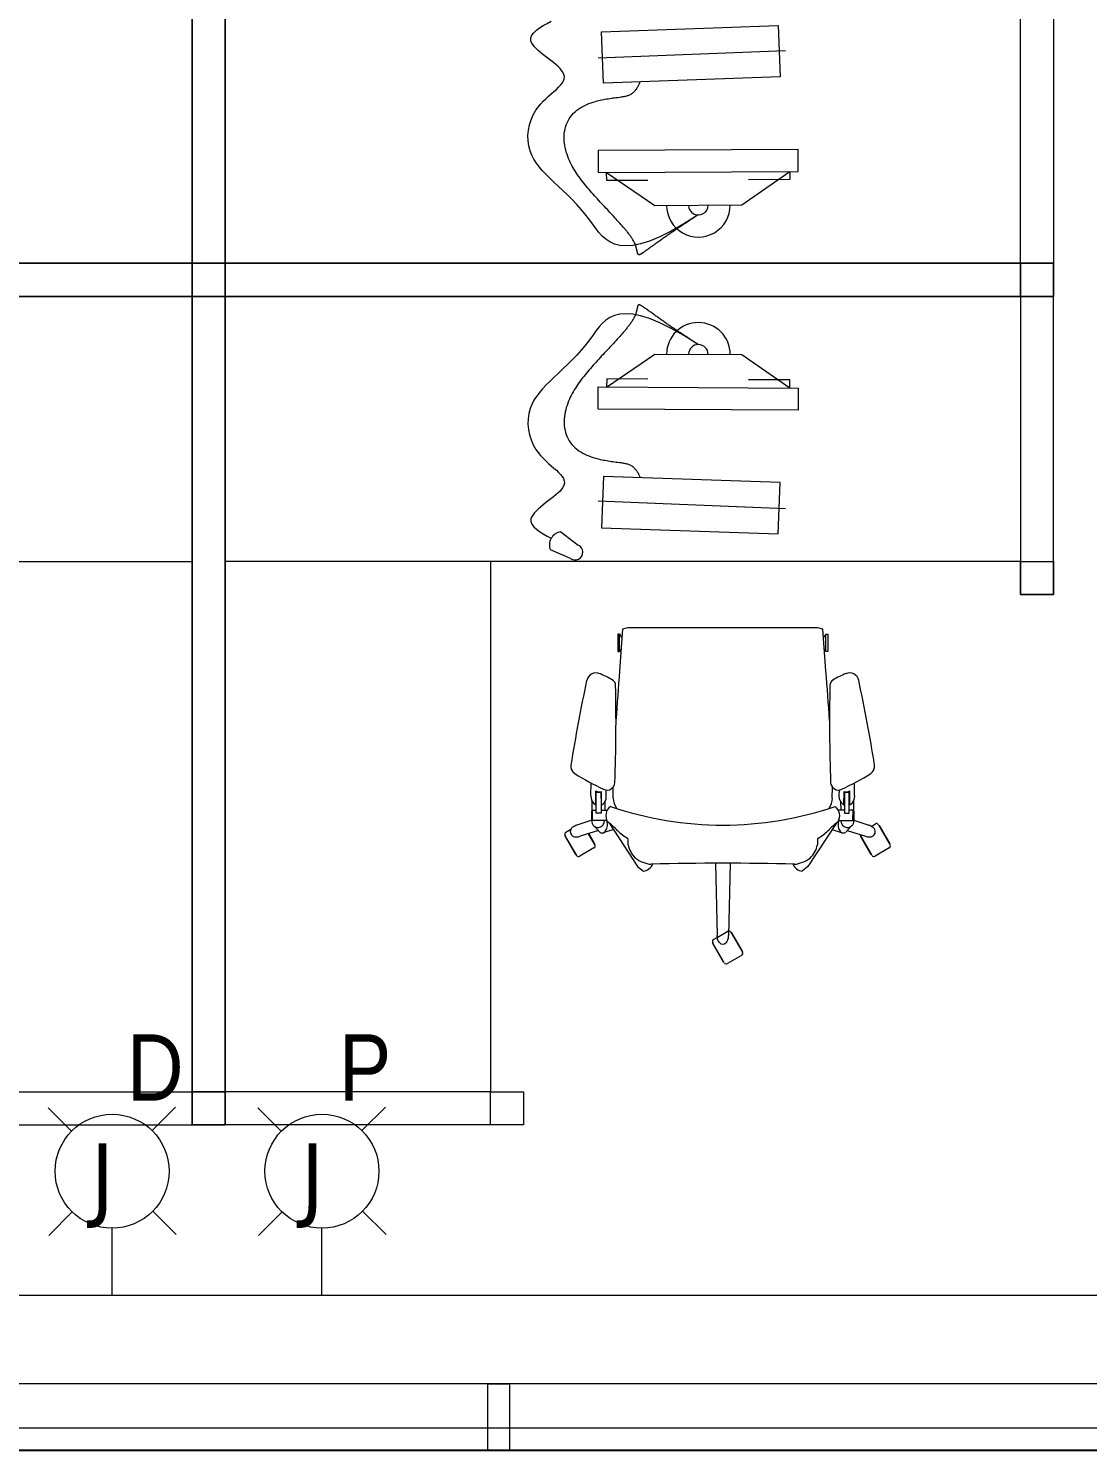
# Model space of a CAD drawing. Header units: inches. Extents: x 1 to 4591, y -953 to 1388.
# Drawn here: x 3676.2 to 3772.1, y -691.2 to -562.5 of the extents above; entities that cross this region are included whole.
import ezdxf

# ---------------------------------------------------------------- set-up
doc = ezdxf.new("R2010")
doc.units = ezdxf.units.IN
doc.header["$MEASUREMENT"] = 0
for name, color, linetype, lineweight in [('4th Floor Revit Background_dwg', 8, 'Continuous', 9), ('A-ANNO-NOTE', 131, 'Continuous', 20), ('A-EXIST-GLAZ', 7, 'Continuous', 9), ('A-FLOR', 192, 'Continuous', 13), ('E-ELEC-FIXT-IDEN', 2, 'Continuous', 9), ('I-FURN', 30, 'Continuous', 9)]:
    doc.layers.add(name, color=color, linetype=linetype, lineweight=lineweight)
doc.styles.add('Arial_3', font='arial.ttf', dxfattribs={"width": 0.85, "height": 6})
doc.styles.add('Tahoma', font='tahoma.ttf', dxfattribs={"height": 6})

# ---------------------------------------------------------------- blocks, each defined once
blk = doc.blocks.new('Workstation - 6x6 - Workstation - 6x6-1564309-4th Floor New Construction - Tel_Data_Elec Plan')
at = {"layer": 'I-FURN'}
for p, q in [((-1.5, 73.5), (-1.5, 1.5)), ((-1.5, 1.5), (-1.5, 73.5)), ((1.5, 1.5), (1.5, 73.5)), ((1.5, 73.5), (1.5, 1.5)), ((73.5, 1.5), (73.5, 28.5)), ((76.5, 28.5), (76.5, 1.5)), ((35.58, 22.46), (51.58, 23.01)), ((35.74, 17.8), (35.58, 22.46)), ((51.58, 23.01), (51.74, 18.36)), ((52.22, 20.74), (35.26, 20.05)), ((51.74, 18.36), (35.74, 17.8)), ((53.38, 11.8), (35.25, 11.7)), ((35.25, 11.7), (35.26, 9.7)), ((53.39, 9.8), (53.38, 11.8)), ((35.26, 9.7), (53.39, 9.8)), ((36.03, 9.71), (40.4, 6.73)), ((36.04, 8.98), (36.03, 9.71)), ((48.28, 6.77), (52.61, 9.79)), ((52.62, 9.07), (48.89, 9.05)), ((52.61, 9.79), (52.62, 9.07)), ((39.77, 9), (36.04, 8.98)), ((40.4, 6.73), (48.28, 6.77)), ((-1.5, 1.5), (-73.5, 1.5)), ((-1.5, 1.5), (1.5, 1.5)), ((-1.5, -1.5), (-1.5, 1.5)), ((1.5, 1.5), (-1.5, 1.5)), ((-1.5, 1.5), (-1.5, -1.5)), ((1.5, 1.5), (1.5, -1.5)), ((1.5, -1.5), (1.5, 1.5)), ((1.5, 1.5), (73.5, 1.5)), ((73.5, 1.5), (73.5, -1.5)), ((76.5, 1.5), (73.5, 1.5)), ((76.5, -1.5), (76.5, 1.5)), ((-73.5, -1.5), (-1.5, -1.5)), ((1.5, -1.5), (-1.5, -1.5)), ((-1.5, -1.5), (1.5, -1.5)), ((73.5, -1.5), (1.5, -1.5)), ((73.5, -1.5), (76.5, -1.5))]:
    blk.add_line(p, q, dxfattribs=at)
for radius in [2.88, 0.885]:
    blk.add_arc((44.34, 6.75), radius, 180.2998, 0.2998, dxfattribs=at)
for points, knots in [([(44.31, 5.87), (37.07, 1.09), (33.91, 7.56), (28.34, 10.27), (29.21, 16.39), (34.37, 18.27), (27.73, 21.55), (30.02, 22.89), (31.01, 23.4)], [0, 0, 0, 0, 4.203758, 11.310205, 15.301003, 21.109862, 25.639067, 29.008441, 29.008441, 29.008441, 29.008441]), ([(44.31, 5.87), (44.1, 5.73), (43.67, 5.45), (43.03, 5.03), (42.39, 4.6), (41.86, 4.24), (41.44, 3.95), (41.13, 3.73), (40.82, 3.51), (40.5, 3.28), (40.19, 3.06), (39.93, 2.87), (39.72, 2.72), (39.59, 2.63), (39.49, 2.56), (39.41, 2.5), (39.33, 2.45), (39.27, 2.41), (39.22, 2.38), (39.18, 2.36), (39.15, 2.33), (39.11, 2.31), (39.07, 2.29), (39.03, 2.27), (39, 2.27), (38.97, 2.27), (38.95, 2.27), (38.91, 2.28), (38.89, 2.3), (38.87, 2.32), (38.85, 2.35), (38.84, 2.38), (38.83, 2.42), (38.82, 2.45), (38.82, 2.48), (38.81, 2.51), (38.8, 2.56), (38.79, 2.62), (38.77, 2.7), (38.75, 2.78), (38.73, 2.86), (38.71, 2.93), (38.68, 3.04), (38.62, 3.22), (38.5, 3.47), (38.34, 3.74), (38.15, 4.01), (37.95, 4.27), (37.75, 4.52), (37.47, 4.86), (37.11, 5.26), (36.67, 5.74), (36.03, 6.42), (35.19, 7.31), (34.19, 8.44), (33.27, 9.63), (32.51, 11), (32.16, 12.3), (32.19, 13.42), (32.42, 14.23), (32.86, 14.94), (33.49, 15.5), (34.23, 15.89), (34.94, 16.14), (35.59, 16.29), (36.17, 16.4), (36.75, 16.48), (37.24, 16.54), (37.63, 16.6), (37.92, 16.67), (38.19, 16.77), (38.44, 16.94), (38.64, 17.15), (38.81, 17.39), (38.96, 17.65), (39.04, 17.83), (39.08, 17.91)], [0, 0, 0, 0, 0.063928, 0.127857, 0.191785, 0.255713, 0.287677, 0.319641, 0.351605, 0.38357, 0.415534, 0.447498, 0.46348, 0.479462, 0.487453, 0.495444, 0.503435, 0.511426, 0.514814, 0.518203, 0.521591, 0.524979, 0.528367, 0.531756, 0.535144, 0.536838, 0.538532, 0.54192, 0.545309, 0.547003, 0.548697, 0.552085, 0.555473, 0.558862, 0.560556, 0.56225, 0.565638, 0.572415, 0.579191, 0.585968, 0.592744, 0.599521, 0.606297, 0.61985, 0.646956, 0.674062, 0.701168, 0.728275, 0.755381, 0.782487, 0.836699, 0.890911, 0.945123, 1.070551, 1.19598, 1.321408, 1.446836, 1.585346, 1.654601, 1.723857, 1.793112, 1.862367, 1.931622, 2.000877, 2.049938, 2.099, 2.148061, 2.197123, 2.221654, 2.246184, 2.270715, 2.295246, 2.319777, 2.344307, 2.368838, 2.393369, 2.393369, 2.393369, 2.393369])]:
    blk.add_open_spline(points, degree=3, knots=knots, dxfattribs=at)
blk = doc.blocks.new('Workstation - 6x6 - Workstation - 6x6-V1-4th Floor New Construction - Tel_Data_Elec Plan')
at = {"layer": 'I-FURN'}
for p, q in [((-73.5, 1.5), (-1.5, 1.5)), ((-1.5, -1.5), (-1.5, 1.5)), ((-1.5, 1.5), (1.5, 1.5)), ((1.5, 1.5), (-1.5, 1.5)), ((-1.5, 1.5), (-1.5, -1.5)), ((73.5, 1.5), (1.5, 1.5)), ((1.5, 1.5), (1.5, -1.5)), ((1.5, -1.5), (1.5, 1.5)), ((73.5, -1.5), (73.5, 1.5)), ((73.5, 1.5), (76.5, 1.5)), ((76.5, 1.5), (76.5, -1.5)), ((-1.5, -1.5), (-73.5, -1.5)), ((1.5, -1.5), (-1.5, -1.5)), ((-1.5, -1.5), (-1.5, -73.5)), ((-1.5, -73.5), (-1.5, -1.5)), ((-1.5, -1.5), (1.5, -1.5)), ((1.5, -73.5), (1.5, -1.5)), ((1.5, -1.5), (73.5, -1.5)), ((1.5, -1.5), (1.5, -73.5)), ((73.5, -1.5), (73.5, -28.5)), ((76.5, -1.5), (73.5, -1.5)), ((76.5, -28.5), (76.5, -1.5)), ((36.03, -9.71), (40.4, -6.73)), ((40.4, -6.73), (48.28, -6.77)), ((48.28, -6.77), (52.61, -9.79)), ((36.04, -8.98), (36.03, -9.71)), ((39.77, -9), (36.04, -8.98)), ((35.25, -11.7), (35.26, -9.7)), ((35.26, -9.7), (53.39, -9.8)), ((52.62, -9.07), (48.89, -9.05)), ((52.61, -9.79), (52.62, -9.07)), ((53.39, -9.8), (53.38, -11.8)), ((53.38, -11.8), (35.25, -11.7)), ((35.74, -17.8), (35.58, -22.46)), ((51.74, -18.36), (35.74, -17.8)), ((51.58, -23.01), (51.74, -18.36)), ((52.22, -20.74), (35.26, -20.05)), ((31.89, -22.83), (33.46, -24.02)), ((35.58, -22.46), (51.58, -23.01)), ((32.76, -25.23), (30.95, -24.45)), ((-73.5, -25.5), (-1.5, -25.5)), ((73.5, -25.5), (1.5, -25.5)), ((25.5, -25.5), (25.5, -73.5)), ((73.5, -28.5), (73.5, -25.5)), ((73.5, -25.5), (76.5, -25.5)), ((76.5, -25.5), (76.5, -28.5)), ((73.5, -28.5), (76.5, -28.5)), ((76.5, -28.5), (73.5, -28.5)), ((37.2, -32.08), (37.05, -32.08)), ((37.05, -32.08), (37.05, -33.66)), ((37.2, -33.66), (37.2, -32.08)), ((37.48, -31.63), (37.21, -35.41)), ((37.94, -31.5), (37.48, -31.63)), ((55.16, -31.5), (37.94, -31.5)), ((55.62, -31.63), (55.16, -31.5)), ((55.89, -35.41), (55.62, -31.63)), ((55.89, -32.08), (56.05, -32.08)), ((55.89, -33.66), (55.89, -32.08)), ((56.05, -32.08), (56.05, -33.66)), ((37.05, -33.66), (37.2, -33.66)), ((56.05, -33.66), (55.89, -33.66)), ((34.61, -46.69), (34.62, -45.54)), ((35.04, -47.53), (35.05, -46.27)), ((35.08, -48.29), (35.08, -46.32)), ((35.57, -47.56), (35.55, -46.32)), ((36, -46.69), (35.99, -46.18)), ((36.63, -46.92), (36.62, -45.93)), ((56.47, -46.92), (56.48, -45.93)), ((57.1, -46.69), (57.11, -46.18)), ((57.52, -47.56), (57.54, -46.32)), ((58.01, -48.29), (58.01, -46.32)), ((58.05, -47.53), (58.05, -46.27)), ((58.49, -46.69), (58.48, -45.54)), ((34.7, -47.17), (34.67, -48.98)), ((35.54, -46.36), (35.54, -48.29)), ((35.87, -47.26), (35.86, -48.01)), ((35.98, -47.03), (36, -46.69)), ((57.11, -47.03), (57.1, -46.69)), ((57.22, -47.26), (57.23, -48.01)), ((57.56, -46.36), (57.56, -48.29)), ((58.4, -47.17), (58.42, -48.98)), ((34.68, -48.91), (33.32, -49.38)), ((34.74, -48.03), (35.08, -48.02)), ((34.76, -48.95), (34.74, -48.03)), ((35.54, -48.29), (35.08, -48.29)), ((35.54, -48.02), (36.08, -48.01)), ((57.56, -48.02), (57.02, -48.01)), ((57.56, -48.29), (58.01, -48.29)), ((58.35, -48.03), (58.01, -48.02)), ((58.34, -48.95), (58.35, -48.03)), ((58.42, -48.91), (59.78, -49.38)), ((32.34, -50), (32.8, -49.74)), ((35.3, -49.87), (33.64, -50.37)), ((34.37, -50.15), (34.96, -51.17)), ((34.41, -50.14), (34.94, -51.07)), ((36.05, -48.95), (34.76, -48.95)), ((35.45, -50.03), (34.84, -49.41)), ((36.64, -49.78), (35.73, -50.07)), ((36.27, -49.19), (36.29, -49.23)), ((36.29, -49.23), (38.84, -53.12)), ((56.81, -49.23), (54.26, -53.12)), ((56.45, -49.78), (57.36, -50.07)), ((56.83, -49.19), (56.81, -49.23)), ((57.05, -48.95), (58.34, -48.95)), ((57.65, -50.03), (58.25, -49.41)), ((57.8, -49.87), (59.46, -50.37)), ((60, -49.48), (60.37, -49.26)), ((60.64, -49.33), (61.7, -51.17)), ((60.69, -49.41), (60.72, -49.4)), ((60.72, -49.4), (61.69, -51.07)), ((33.32, -52.11), (32.26, -50.28)), ((32.28, -50.38), (32.31, -50.36)), ((33.24, -52.05), (32.28, -50.38)), ((34.88, -51.44), (33.59, -52.19)), ((34.94, -51.07), (34.91, -51.09)), ((60.07, -52.11), (59.01, -50.28)), ((59.02, -50.38), (59.05, -50.36)), ((59.98, -52.05), (59.02, -50.38)), ((61.63, -51.44), (60.34, -52.19)), ((61.69, -51.07), (61.65, -51.09)), ((33.27, -52.03), (33.24, -52.05)), ((60.02, -52.03), (59.98, -52.05)), ((38.84, -53.12), (39.36, -53.53)), ((45.89, -52.83), (46.03, -59.37)), ((47.21, -52.83), (47.07, -59.37)), ((54.26, -53.12), (53.74, -53.53)), ((46.04, -59.53), (47, -58.97)), ((47.27, -59.05), (48.33, -60.88)), ((47.32, -59.13), (47.35, -59.11)), ((47.35, -59.11), (48.32, -60.78)), ((46.69, -61.83), (45.63, -59.99)), ((45.65, -60.09), (45.68, -60.07)), ((46.61, -61.77), (45.65, -60.09)), ((45.71, -59.72), (46.04, -59.53)), ((46.65, -61.75), (46.61, -61.77)), ((48.26, -61.16), (46.97, -61.9)), ((48.32, -60.78), (48.28, -60.8)), ((-25.5, -73.5), (-1.5, -73.5)), ((-1.5, -76.5), (-1.5, -73.5)), ((-1.5, -73.5), (1.5, -73.5)), ((1.5, -73.5), (-1.5, -73.5)), ((-1.5, -73.5), (-1.5, -76.5)), ((25.5, -73.5), (1.5, -73.5)), ((1.5, -73.5), (1.5, -76.5)), ((1.5, -76.5), (1.5, -73.5)), ((25.5, -76.5), (25.5, -73.5)), ((25.5, -73.5), (28.5, -73.5)), ((28.5, -73.5), (28.5, -76.5)), ((-25.5, -76.5), (-1.5, -76.5)), ((1.5, -76.5), (-1.5, -76.5)), ((-1.5, -76.5), (1.5, -76.5)), ((25.5, -76.5), (1.5, -76.5)), ((28.5, -76.5), (25.5, -76.5))]:
    blk.add_line(p, q, dxfattribs=at)
for centre, radius, start, end in [((44.34, -6.75), 2.88, 359.7002, 179.7002), ((44.34, -6.75), 0.885, 359.7002, 179.7002), ((32.02, -23.99), 1.17, 96.4899, 203.1791), ((33.17, -24.66), 0.703, 233.6377, 66.0314), ((37.77, -31.9), 0.589, 197.5488, 234.8938), ((55.33, -31.9), 0.589, 305.1062, 342.4512), ((37.77, -33.83), 0.589, 134.4881, 162.4512), ((55.33, -33.83), 0.589, 17.5488, 45.5119), ((35.07, -36.45), 0.859, 67.1573, 168.4211), ((31.47, -45.01), 10.15, 60.0767, 67.2087), ((302.29, -57.38), 265.99, 175.2633, 176.2298), ((-209.19, -57.38), 265.99, 3.7702, 4.7367), ((61.62, -45.01), 10.15, 112.7913, 119.9233), ((58.03, -36.45), 0.859, 12.1424, 112.8427), ((206.63, -72.48), 176.17, 168.1407, 170.6784), ((36.23, -36.75), 0.615, 1.1809, 60.0767), ((-118.7, -39.95), 155.58, 357.9527, 1.1809), ((211.8, -39.95), 155.58, 178.8191, 182.0473), ((56.87, -36.75), 0.615, 119.9233, 178.8191), ((-113.54, -72.48), 176.17, 9.3216, 11.8621), ((33.53, -44.06), 0.749, 170.9769, 238.6662), ((47.84, -20.67), 28.17, 238.5497, 244.6019), ((45.25, -20.67), 28.17, 295.3981, 301.4567), ((59.56, -44.06), 0.749, 301.5732, 9.0231), ((35.34, -45.83), 0.533, 236.2491, 293.0328), ((35.34, -45.9), 0.5, 238.5326, 292.9427), ((36.07, -45.48), 0.711, 244.5158, 357.9527), ((57.03, -45.48), 0.711, 182.0473, 295.4842), ((57.75, -45.83), 0.533, 246.9672, 303.7509), ((57.75, -45.9), 0.5, 247.0573, 301.4674), ((35.49, -46.77), 0.887, 175.1633, 239.8143), ((35.06, -46.73), 0.971, 302.0505, 342.3775), ((38.46, -46.83), 1.84, 182.7113, 213.401), ((54.64, -46.83), 1.84, 326.599, 357.2887), ((58.04, -46.73), 0.971, 197.6225, 237.9495), ((57.61, -46.77), 0.887, 300.1857, 4.8367), ((37, -48.52), 1.04, 126.1361, 211.8602), ((46.55, -17.95), 31.42, 251.1164, 288.8836), ((56.1, -48.52), 1.04, 328.1398, 53.8639), ((32.44, -50.18), 0.2, 120, 210.2094), ((33.18, -49.97), 0.445, 153.9362, 242.1792), ((33.3, -50.03), 0.583, 123.4497, 153.9089), ((33.82, -50.82), 1.53, 109.2073, 123.5114), ((35.27, -48.99), 0.593, 179.0883, 275.9781), ((35.19, -48.94), 0.657, 282.0358, 358.6793), ((35.63, -49.76), 0.323, 235.5284, 330.3379), ((35.17, -49.37), 0.922, 323.5318, 350.3393), ((34.85, -49.29), 1.25, 349.0811, 13.6231), ((32.78, -53.76), 5.75, 42.5052, 54.6291), ((40.81, -45.83), 5.54, 226.82, 238.9813), ((52.29, -45.83), 5.54, 301.0187, 313.18), ((60.32, -53.76), 5.75, 125.3709, 137.4948), ((58.24, -49.29), 1.25, 166.3769, 190.9189), ((57.92, -49.37), 0.922, 189.6607, 216.4682), ((57.46, -49.76), 0.323, 209.6621, 304.4716), ((57.9, -48.94), 0.657, 181.3207, 257.9642), ((57.83, -48.99), 0.593, 264.0219, 0.9117), ((59.27, -50.82), 1.53, 56.4124, 70.7927), ((59.8, -50.03), 0.583, 26.0911, 56.3507), ((59.92, -49.97), 0.445, 297.8208, 26.0638), ((60.47, -49.43), 0.2, 30, 119.888), ((33.24, -49.85), 0.583, 242.1792, 272.5752), ((33.2, -48.91), 1.53, 272.498, 286.7927), ((34.79, -51.27), 0.2, 299.8879, 30), ((22.73, -51.52), 15.26, 1.4313, 3.5527), ((40.23, -50.72), 2.29, 190.6082, 225.4023), ((52.87, -50.72), 2.29, 314.5977, 349.3918), ((70.37, -51.52), 15.26, 176.4473, 178.5687), ((59.18, -50.18), 0.2, 195.1327, 209.8705), ((59.9, -48.91), 1.53, 253.2073, 267.502), ((59.86, -49.85), 0.583, 267.4248, 297.8208), ((61.53, -51.27), 0.2, 299.832, 30), ((33.49, -52.01), 0.2, 210, 300), ((40.35, -50.06), 2.87, 232.9914, 264.295), ((52.74, -50.06), 2.87, 275.705, 307.0086), ((60.24, -52.01), 0.2, 210, 300), ((39.2, -52.43), 1.12, 277.9248, 334.3781), ((46.55, -297.94), 245.12, 88.4848, 91.5152), ((53.9, -52.43), 1.12, 205.6219, 262.0752), ((47.1, -59.15), 0.2, 95.235, 119.8607), ((47.1, -59.15), 0.2, 29.8466, 95.235), ((45.81, -59.89), 0.2, 119.8643, 210), ((47.55, -59.34), 1.53, 181.2073, 195.5495), ((46.64, -59.59), 0.583, 195.5495, 225.746), ((46.55, -59.69), 0.445, 225.7229, 314.2771), ((46.45, -59.59), 0.583, 314.254, 344.4505), ((45.54, -59.34), 1.53, 344.4505, 358.7927), ((48.16, -60.98), 0.2, 300, 30), ((46.87, -61.73), 0.2, 210, 300.1357)]:
    blk.add_arc(centre, radius, start, end, dxfattribs=at)
for points, knots in [([(44.31, -5.87), (37.07, -1.09), (33.91, -7.56), (28.34, -10.27), (29.21, -16.39), (34.37, -18.27), (27.73, -21.55), (30.02, -22.89), (31.01, -23.4)], [0, 0, 0, 0, 4.203758, 11.310205, 15.301003, 21.109862, 25.639067, 29.008441, 29.008441, 29.008441, 29.008441]), ([(44.31, -5.87), (44.1, -5.73), (43.67, -5.45), (43.03, -5.03), (42.39, -4.6), (41.86, -4.24), (41.44, -3.95), (41.13, -3.73), (40.82, -3.51), (40.5, -3.28), (40.19, -3.06), (39.93, -2.87), (39.72, -2.72), (39.59, -2.63), (39.49, -2.56), (39.41, -2.5), (39.33, -2.45), (39.27, -2.41), (39.22, -2.38), (39.18, -2.36), (39.15, -2.33), (39.11, -2.31), (39.07, -2.29), (39.03, -2.27), (39, -2.27), (38.97, -2.27), (38.95, -2.27), (38.91, -2.28), (38.89, -2.3), (38.87, -2.32), (38.85, -2.35), (38.84, -2.38), (38.83, -2.42), (38.82, -2.45), (38.82, -2.48), (38.81, -2.51), (38.8, -2.56), (38.79, -2.62), (38.77, -2.7), (38.75, -2.78), (38.73, -2.86), (38.71, -2.93), (38.68, -3.04), (38.62, -3.22), (38.5, -3.47), (38.34, -3.74), (38.15, -4.01), (37.95, -4.27), (37.75, -4.52), (37.47, -4.86), (37.11, -5.26), (36.67, -5.74), (36.03, -6.42), (35.19, -7.31), (34.19, -8.44), (33.27, -9.63), (32.51, -11), (32.16, -12.3), (32.19, -13.42), (32.42, -14.23), (32.86, -14.94), (33.49, -15.5), (34.23, -15.89), (34.94, -16.14), (35.59, -16.29), (36.17, -16.4), (36.75, -16.48), (37.24, -16.54), (37.63, -16.6), (37.92, -16.67), (38.19, -16.77), (38.44, -16.94), (38.64, -17.15), (38.81, -17.39), (38.96, -17.65), (39.04, -17.83), (39.08, -17.91)], [0, 0, 0, 0, 0.063928, 0.127857, 0.191785, 0.255713, 0.287677, 0.319641, 0.351605, 0.38357, 0.415534, 0.447498, 0.46348, 0.479462, 0.487453, 0.495444, 0.503435, 0.511426, 0.514814, 0.518203, 0.521591, 0.524979, 0.528367, 0.531756, 0.535144, 0.536838, 0.538532, 0.54192, 0.545309, 0.547003, 0.548697, 0.552085, 0.555473, 0.558862, 0.560556, 0.56225, 0.565638, 0.572415, 0.579191, 0.585968, 0.592744, 0.599521, 0.606297, 0.61985, 0.646956, 0.674062, 0.701168, 0.728275, 0.755381, 0.782487, 0.836699, 0.890911, 0.945123, 1.070551, 1.19598, 1.321408, 1.446836, 1.585346, 1.654601, 1.723857, 1.793112, 1.862367, 1.931622, 2.000877, 2.049938, 2.099, 2.148061, 2.197123, 2.221654, 2.246184, 2.270715, 2.295246, 2.319777, 2.344307, 2.368838, 2.393369, 2.393369, 2.393369, 2.393369])]:
    blk.add_open_spline(points, degree=3, knots=knots, dxfattribs=at)
blk = doc.blocks.new('4th Floor Revit Background_dwg-1506688-4th Floor New Construction - Tel_Data_Elec Plan')
at = {"layer": 'A-EXIST-GLAZ'}
for p, q in [((2729.32, 155.78), (1729.43, 155.78)), ((2840.94, 151.78), (1729.51, 151.78)), ((2845.34, 149.78), (1729.34, 149.78))]:
    blk.add_line(p, q, dxfattribs=at)
at = {"layer": 'A-EXIST-GLAZ', "flags": 128}
for points in [[(2228.34, 151.78), (2172.34, 151.78), (2172.34, 155.74), (2170.34, 155.74), (2170.34, 151.78), (2116.34, 151.78), (2116.34, 155.74), (2114.33, 155.74), (2114.33, 151.78), (2060.34, 151.78), (2060.34, 155.74), (2058.34, 155.74), (2058.34, 151.78), (2004.34, 151.78)], [(2729.32, 163.78), (1731.61, 163.78), (1698.84, 196.55)]]:
    blk.add_lwpolyline(points, dxfattribs=at)
blk.add_lwpolyline([(2172.34, 155.74), (2170.34, 155.74), (2170.34, 149.8), (2172.34, 149.8)], close=True, dxfattribs=at)

msp = doc.modelspace()

# ---------------------------------------------------------------- linework, layer by layer
at = {"layer": 'A-ANNO-NOTE'}
for p, q in [((3680.13, -662.35), (3678.01, -660.22)), ((3687.43, -662.28), (3689.55, -660.16)), ((3699.13, -662.35), (3697.01, -660.22)), ((3706.43, -662.28), (3708.55, -660.16)), ((3680.2, -669.64), (3678.07, -671.77)), ((3687.49, -669.58), (3689.62, -671.7)), ((3699.2, -669.64), (3697.07, -671.77)), ((3706.49, -669.58), (3708.62, -671.7)), ((3683.81, -677.21), (3683.81, -671.12)), ((3702.81, -677.21), (3702.81, -671.12))]:
    msp.add_line(p, q, dxfattribs=at)
for centre in [(3683.81, -665.96), (3702.81, -665.96)]:
    msp.add_circle(centre, 5.16, dxfattribs=at)
at = {"layer": 'A-FLOR'}
msp.add_line((3273.33, -691.25), (4392.76, -691.25), dxfattribs=at)

# ---------------------------------------------------------------- block references
at = {"layer": '4th Floor Revit Background_dwg', "color": 7}
msp.add_blockref('4th Floor Revit Background_dwg-1506688-4th Floor New Construction - Tel_Data_Elec Plan', (1547.47, -840.99), dxfattribs=at)
at = {"layer": 'I-FURN'}
for name in ['Workstation - 6x6 - Workstation - 6x6-1564309-4th Floor New Construction - Tel_Data_Elec Plan', 'Workstation - 6x6 - Workstation - 6x6-V1-4th Floor New Construction - Tel_Data_Elec Plan']:
    msp.add_blockref(name, (3692.56, -585.26), dxfattribs=at)

# ---------------------------------------------------------------- texts
at = {"layer": 'A-ANNO-NOTE', "lineweight": 9, "char_height": 6, "width": 4.1208, "attachment_point": 1, "style": 'Tahoma'}
for insert in [(3681.9, -663.45), (3700.9, -663.45)]:
    msp.add_mtext('J', dxfattribs=dict(at, insert=insert))
at = {"layer": 'E-ELEC-FIXT-IDEN', "char_height": 6, "attachment_point": 2, "line_spacing_factor": 0.941778, "style": 'Arial_3'}
for s, insert, width in [('D', (3687.71, -653.57), 6.097), ('P', (3706.71, -653.57), 5.6562)]:
    msp.add_mtext(s, dxfattribs=dict(at, insert=insert, width=width))

doc.saveas('drawing.dxf')
